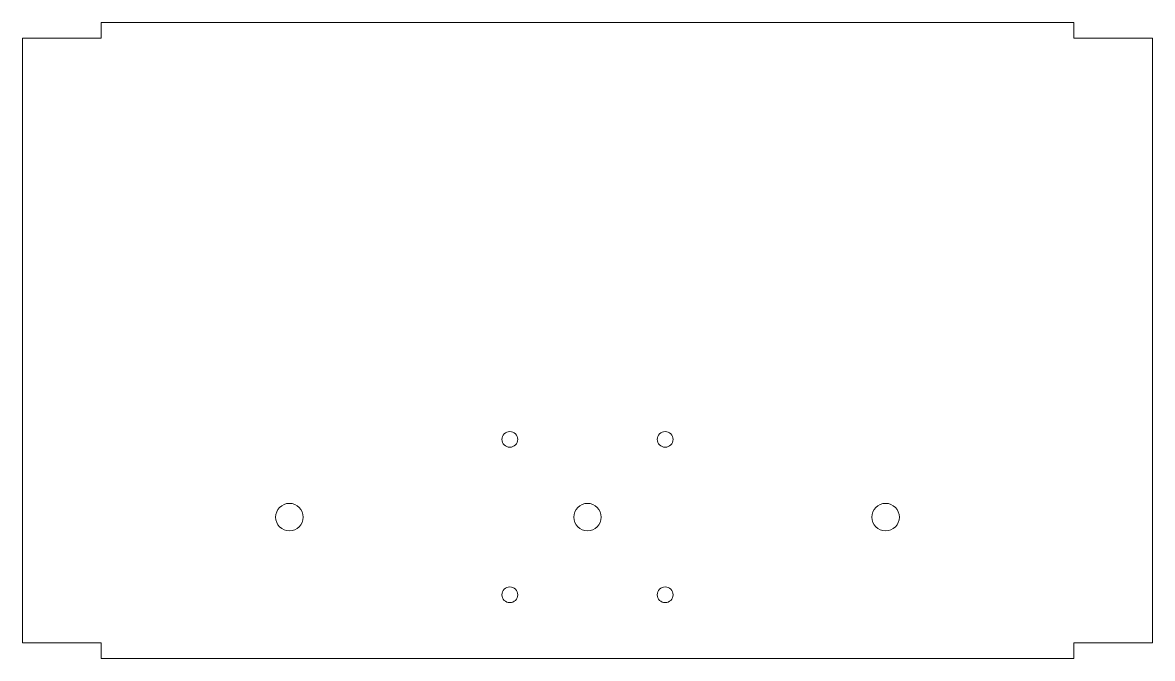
# Model space of a CAD drawing. Header units: inches. Extents: x -36.9 to 9, y 0 to 5.1.
# Drawn here: x 0 to 9, y 0 to 5.06 of the extents above.
import ezdxf

# ---------------------------------------------------------------- set-up
doc = ezdxf.new("R2010")
doc.units = ezdxf.units.IN
doc.header["$MEASUREMENT"] = 0

msp = doc.modelspace()

# ---------------------------------------------------------------- linework, layer by layer
at = {"color": 1, "lineweight": 0}
for p, q in [((8.375, 5.0625), (0.625, 5.0625)), ((0.625, 4.9375), (0.625, 5.0625)), ((8.375, 4.9375), (8.375, 5.0625)), ((0, 4.9375), (0, 0.125)), ((0, 4.9375), (0.625, 4.9375)), ((9, 4.9375), (8.375, 4.9375)), ((9, 0.125), (9, 4.9375)), ((0.625, 0.125), (0, 0.125)), ((0.625, 0), (0.625, 0.125)), ((8.375, 0), (8.375, 0.125)), ((8.375, 0.125), (9, 0.125)), ((0.625, 0), (8.375, 0))]:
    msp.add_line(p, q, dxfattribs=at)
for centre, radius in [((3.8813, 1.7437), 0.0625), ((5.1187, 1.7437), 0.0625), ((2.125, 1.125), 0.1094), ((4.5, 1.125), 0.1094), ((6.875, 1.125), 0.1094), ((3.8813, 0.5063), 0.0625), ((5.1187, 0.5063), 0.0625)]:
    msp.add_circle(centre, radius, dxfattribs=at)

doc.saveas('drawing.dxf')
